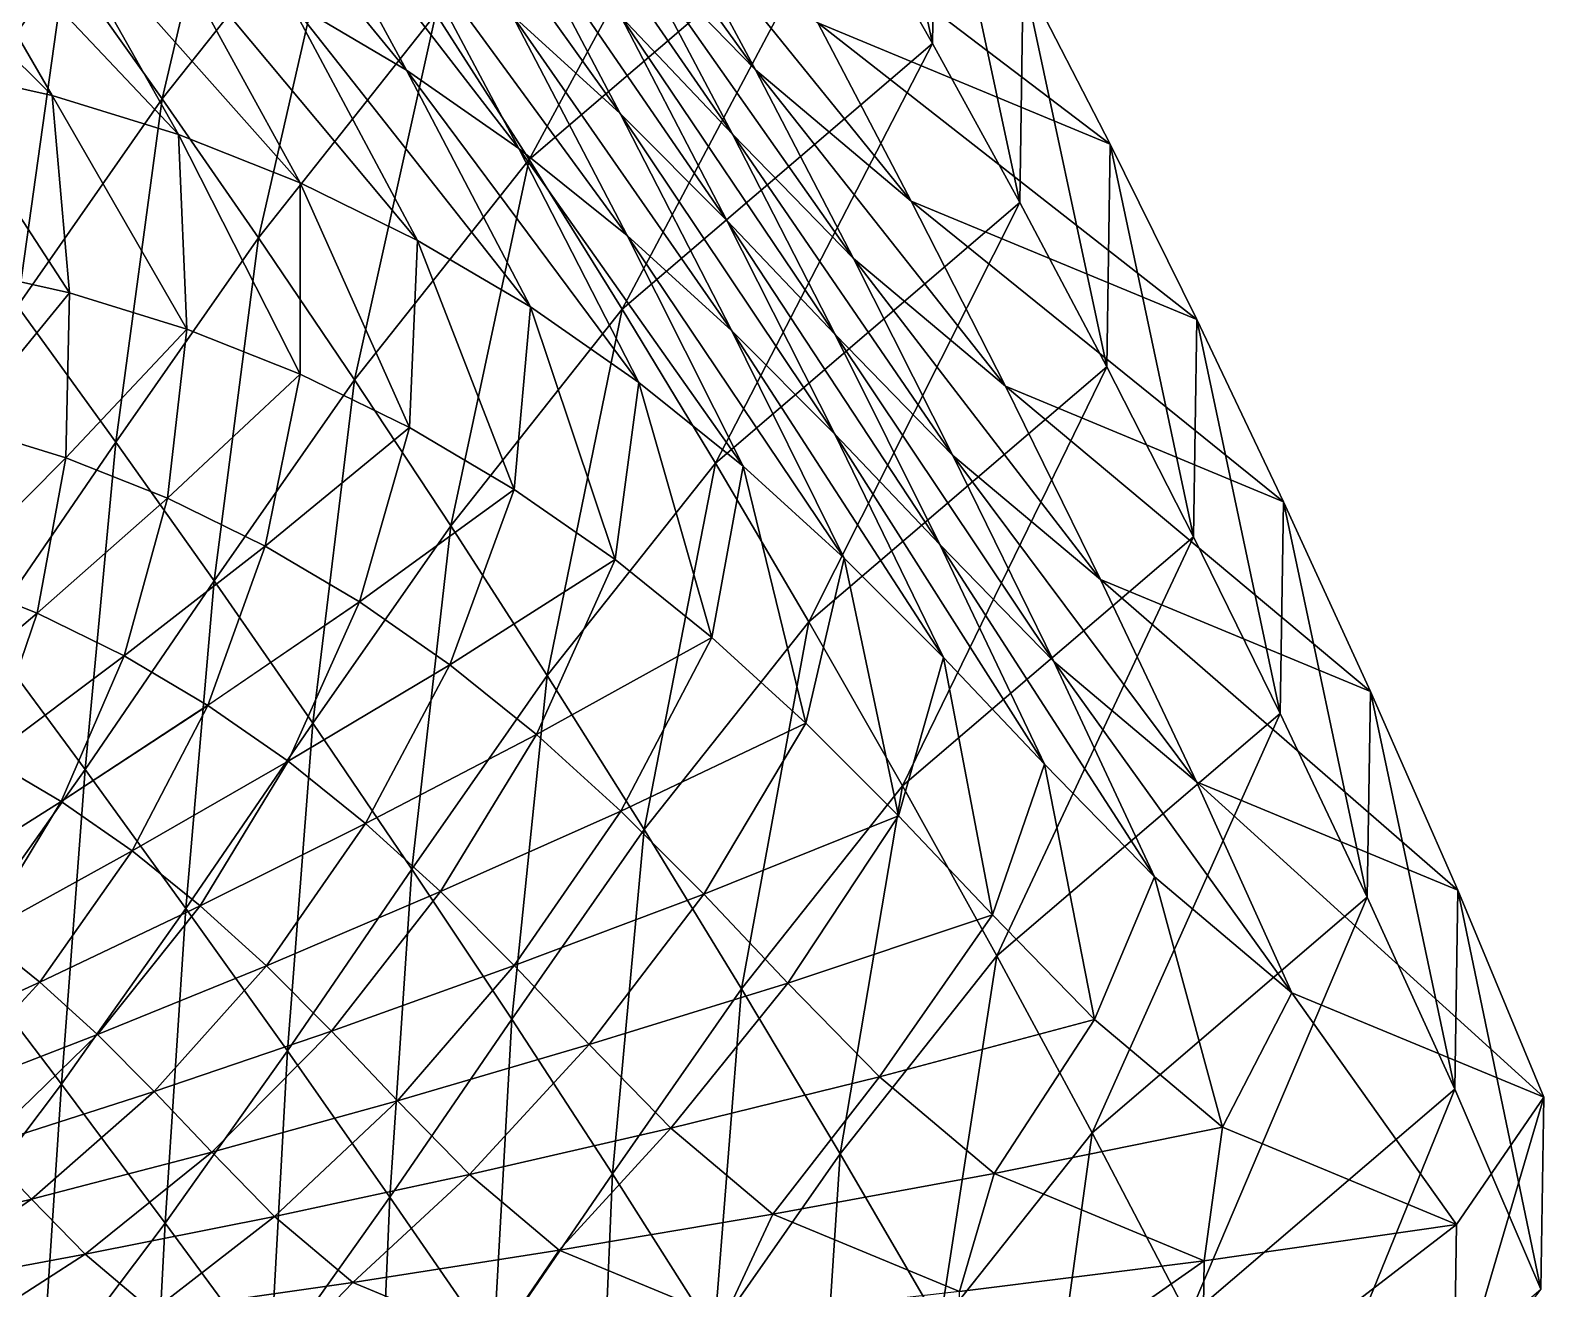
# Model space of a CAD drawing. Extents: x -232 to 179, y -162 to 161.
# Drawn here: x 130.44 to 178.58, y -93.54 to -53.52 of the extents above; entities that cross this region are included whole.
import ezdxf

# ---------------------------------------------------------------- set-up
doc = ezdxf.new("R2010")
doc.units = 0
doc.header["$MEASUREMENT"] = 0

msp = doc.modelspace()

# ---------------------------------------------------------------- linework, layer by layer
for points in [[(159.1427, -53.937454, -614.5658), (156.46738, -41.52748, -618.9548), (156.35413, -49.03077, -623.2384599999999), (156.35423, -49.03067, -623.23834)], [(156.46738, -41.52748, -618.9548), (159.1427, -53.937454, -614.5658), (159.254, -46.564953, -610.3568), (159.2541, -46.564854, -610.3567)], [(134.62961, -55.70343, -640.2609), (137.35944, -44.05578, -647.2308), (131.55789, -51.37771, -648.2558), (131.558, -51.37761, -648.2557)], [(137.35944, -44.05578, -647.2308), (134.62961, -55.70343, -640.2609), (140.35593, -48.47644, -639.2492), (140.35603, -48.47634, -639.2491)], [(146.30641, -57.63033000000001, -622.64954), (153.54582, -44.259895, -631.6608), (143.33672, -52.99759, -631.0624), (143.33682, -52.99749, -631.0622599999999)], [(153.54582, -44.259895, -631.6608), (146.30641, -57.63033000000001, -622.64954), (156.35413, -49.03077, -623.2384599999999), (156.35423, -49.03067, -623.23834)], [(153.5076, -54.77192700000001, -570.4363), (146.35931, -44.85035300000001, -574.9843), (150.41437, -49.00583, -579.63965), (150.41447, -49.00573, -579.6395)], [(146.35931, -44.85035300000001, -574.9843), (153.5076, -54.77192700000001, -570.4363), (149.54755, -50.713814, -565.89), (149.54765, -50.713715, -565.8899)], [(142.40282, -54.786446, -518.2693), (134.66524, -45.33506, -524.4503), (138.51242, -47.60685, -527.8992), (138.51253, -47.60675, -527.89905)], [(134.66524, -45.33506, -524.4503), (142.40282, -54.786446, -518.2693), (138.67902, -52.58751700000001, -514.931), (138.67912, -52.58741800000001, -514.9309)], [(149.2066, -56.16939, -538.7882), (142.18666, -46.35662, -544.5282), (145.73299, -49.583374, -548.3635), (145.7331, -49.583275, -548.3634)], [(142.18666, -46.35662, -544.5282), (149.2066, -56.16939, -538.7882), (145.7624, -53.03554499999999, -535.06335), (145.76251, -53.03544599999999, -535.06323)], [(161.91623, -58.99464399999999, -605.61646), (159.254, -46.564953, -610.3568), (159.1427, -53.937454, -614.5658), (159.1428, -53.937355, -614.5657)], [(159.254, -46.564953, -610.3568), (161.91623, -58.99464399999999, -605.61646), (162.02539, -51.76384, -601.48834), (162.0255, -51.76374000000001, -601.4882)], [(131.13895, -55.59668000000001, -495.96625), (122.329956, -46.84859, -502.54254), (126.6212, -47.810932, -505.47913), (126.6213, -47.810833, -505.47903)], [(122.329956, -46.84859, -502.54254), (131.13895, -55.59668000000001, -495.96625), (127.00338, -54.66925, -493.13623), (127.00348, -54.66915, -493.13614)], [(128.47249, -47.1341, -656.06335), (126.89789, -58.051212, -649.5381), (131.55789, -51.37771, -648.2558), (131.558, -51.37761, -648.2557)], [(152.77231, -56.820812, -556.4586), (145.90384, -46.87182, -561.64435), (149.54755, -50.713814, -565.89), (149.54765, -50.713715, -565.8899)], [(145.90384, -46.87182, -561.64435), (152.77231, -56.820812, -556.4586), (149.22313, -53.078472, -552.3231), (149.22324, -53.078373, -552.323)], [(145.9791, -57.274395, -521.6932400000001), (138.51242, -47.60685, -527.8992), (142.20718, -50.17723, -531.4366), (142.20729, -50.17713, -531.43646)], [(138.51242, -47.60685, -527.8992), (145.9791, -57.274395, -521.6932400000001), (142.40282, -54.786446, -518.2693), (142.40292, -54.78634599999999, -518.26917)], [(135.1497, -56.83152, -498.90515), (126.6212, -47.810932, -505.47913), (130.78294, -49.09227, -508.5286599999999), (130.78305, -49.09217, -508.52856)], [(126.6212, -47.810932, -505.47913), (135.1497, -56.83152, -498.90515), (131.13895, -55.59668000000001, -495.96625), (131.13905, -55.59658, -495.9661599999999)], [(164.78659, -57.141273, -592.3204), (152.52719, -47.821274, -593.9386), (162.02539, -51.76384, -601.48834), (162.0255, -51.76374000000001, -601.4882)], [(152.52719, -47.821274, -593.9386), (164.78659, -57.141273, -592.3204), (155.4898, -53.28232, -584.9308), (155.48991, -53.28222, -584.93066)], [(137.69244, -60.121033, -632.05963), (140.35593, -48.47644, -639.2492), (134.62961, -55.70343, -640.2609), (134.62971, -55.70333, -640.2608)], [(140.35593, -48.47644, -639.2492), (137.69244, -60.121033, -632.05963), (143.33672, -52.99759, -631.0624), (143.33682, -52.99749, -631.0622599999999)], [(139.02551, -58.36818299999999, -501.9441), (130.78294, -49.09227, -508.5286599999999), (134.80467, -50.686775, -511.682), (134.80478, -50.686676, -511.68192)], [(130.78294, -49.09227, -508.5286599999999), (139.02551, -58.36818299999999, -501.9441), (135.1497, -56.83152, -498.90515), (135.14981, -56.83141999999999, -498.9050599999999)], [(149.27014, -62.387123, -613.9871), (156.35413, -49.03077, -623.2384599999999), (146.30641, -57.63033000000001, -622.64954), (146.30652, -57.63023, -622.6494)], [(156.35413, -49.03077, -623.2384599999999), (149.27014, -62.387123, -613.9871), (159.1427, -53.937454, -614.5658), (159.1428, -53.937355, -614.5657)], [(158.46411, -58.94821999999999, -575.6034), (150.41437, -49.00583, -579.63965), (155.4898, -53.28232, -584.9308), (155.48991, -53.28222, -584.93066)], [(150.41437, -49.00583, -579.63965), (158.46411, -58.94821999999999, -575.6034), (153.5076, -54.77192700000001, -570.4363), (153.5077, -54.771828, -570.43616)], [(152.59627, -59.563858, -542.63385), (145.73299, -49.583374, -548.3635), (149.22313, -53.078472, -552.3231), (149.22324, -53.078373, -552.323)], [(145.73299, -49.583374, -548.3635), (152.59627, -59.563858, -542.63385), (149.2066, -56.16939, -538.7882), (149.20671, -56.16929200000001, -538.7881)], [(149.42029, -60.04104599999999, -525.20374), (142.20718, -50.17723, -531.4366), (145.7624, -53.03554499999999, -535.06335), (145.76251, -53.03544599999999, -535.06323)], [(142.20718, -50.17723, -531.4366), (149.42029, -60.04104599999999, -525.20374), (145.9791, -57.274395, -521.6932400000001), (145.9792, -57.274296, -521.6931)], [(142.75931, -60.199966, -505.07526), (134.80467, -50.686775, -511.682), (138.67902, -52.58751700000001, -514.931), (138.67912, -52.58741800000001, -514.9309)], [(134.80467, -50.686775, -511.682), (142.75931, -60.199966, -505.07526), (139.02551, -58.36818299999999, -501.9441), (139.02562, -58.368084, -501.944)], [(156.62965, -60.77366600000001, -560.8869599999999), (149.54755, -50.713814, -565.89), (153.5076, -54.77192700000001, -570.4363), (153.5077, -54.771828, -570.43616)], [(149.54755, -50.713814, -565.89), (156.62965, -60.77366600000001, -560.8869599999999), (152.77231, -56.820812, -556.4586), (152.77242, -56.820713, -556.4585)], [(130.03001, -62.2904, -641.5266), (131.55789, -51.37771, -648.2558), (126.89789, -58.051212, -649.5381), (126.89799, -58.051113, -649.53796)], [(131.55789, -51.37771, -648.2558), (130.03001, -62.2904, -641.5266), (134.62961, -55.70343, -640.2609), (134.62971, -55.70333, -640.2608)], [(164.67975, -64.21874, -596.36096), (162.02539, -51.76384, -601.48834), (161.91623, -58.99464399999999, -605.61646), (161.91634, -58.994545, -605.61633)], [(162.02539, -51.76384, -601.48834), (164.67975, -64.21874, -596.36096), (164.78659, -57.141273, -592.3204), (164.7867, -57.141174, -592.32025)], [(146.348, -62.319122, -508.29242), (138.67902, -52.58751700000001, -514.931), (142.40282, -54.786446, -518.2693), (142.40292, -54.78634599999999, -518.26917)], [(138.67902, -52.58751700000001, -514.931), (146.348, -62.319122, -508.29242), (142.75931, -60.199966, -505.07526), (142.75941, -60.199867, -505.07516)], [(140.75136, -64.64116999999999, -623.631), (143.33672, -52.99759, -631.0624), (137.69244, -60.121033, -632.05963), (137.69255, -60.120934, -632.0595)], [(143.33672, -52.99759, -631.0624), (140.75136, -64.64116999999999, -623.631), (146.30641, -57.63033000000001, -622.64954), (146.30652, -57.63023, -622.6494)], [(152.75404, -63.074387, -528.8091400000001), (145.7624, -53.03554499999999, -535.06335), (149.2066, -56.16939, -538.7882), (149.20671, -56.16929200000001, -538.7881)], [(145.7624, -53.03554499999999, -535.06335), (152.75404, -63.074387, -528.8091400000001), (149.42029, -60.04104599999999, -525.20374), (149.4204, -60.040947, -525.2036)], [(156.04327, -63.198452, -546.6503), (149.22313, -53.078472, -552.3231), (152.77231, -56.820812, -556.4586), (152.77242, -56.820713, -556.4585)], [(149.22313, -53.078472, -552.3231), (156.04327, -63.198452, -546.6503), (152.59627, -59.563858, -542.63385), (152.59637, -59.56375999999999, -542.6337)], [(167.54306, -62.71676, -582.8199), (155.4898, -53.28232, -584.9308), (164.78659, -57.141273, -592.3204), (164.7867, -57.141174, -592.32025)], [(155.4898, -53.28232, -584.9308), (167.54306, -62.71676, -582.8199), (158.46411, -58.94821999999999, -575.6034), (158.46422, -58.94812, -575.6033)], [(152.2334, -67.281906, -605.0489), (159.1427, -53.937454, -614.5658), (149.27014, -62.387123, -613.9871), (149.27025, -62.387024, -613.987)], [(159.1427, -53.937454, -614.5658), (152.2334, -67.281906, -605.0489), (161.91623, -58.99464399999999, -605.61646), (161.91634, -58.994545, -605.61633)], [(131.68996, -61.873955, -492.43518), (127.00338, -54.66925, -493.13623), (131.13895, -55.59668000000001, -495.96625), (131.13905, -55.59658, -495.9661599999999)], [(127.00338, -54.66925, -493.13623), (131.68996, -61.873955, -492.43518), (127.84396, -61.011475, -489.80334), (127.84406, -61.011375, -489.80325)], [(149.79454, -64.71680500000001, -511.59213), (142.40282, -54.786446, -518.2693), (145.9791, -57.274395, -521.6932400000001), (145.9792, -57.274296, -521.6931)], [(142.40282, -54.786446, -518.2693), (149.79454, -64.71680500000001, -511.59213), (146.348, -62.319122, -508.29242), (146.34811, -62.319023, -508.29233)], [(161.45761, -64.84163000000001, -565.9201), (153.5076, -54.77192700000001, -570.4363), (158.46411, -58.94821999999999, -575.6034), (158.46422, -58.94812, -575.6033)], [(153.5076, -54.77192700000001, -570.4363), (161.45761, -64.84163000000001, -565.9201), (156.62965, -60.77366600000001, -560.8869599999999), (156.62976, -60.77356700000001, -560.88684)], [(133.15875, -66.61363, -633.3072), (134.62961, -55.70343, -640.2609), (130.03001, -62.2904, -641.5266), (130.03012, -62.290302, -641.5265)], [(135.41988, -63.02234300000001, -495.16833), (131.13895, -55.59668000000001, -495.96625), (135.1497, -56.83152, -498.90515), (135.14981, -56.83141999999999, -498.9050599999999)], [(131.13895, -55.59668000000001, -495.96625), (135.41988, -63.02234300000001, -495.16833), (131.68996, -61.873955, -492.43518), (131.69006, -61.873856, -492.4351)], [(134.62961, -55.70343, -640.2609), (133.15875, -66.61363, -633.3072), (137.69244, -60.121033, -632.05963), (137.69255, -60.120934, -632.0595)], [(156.03499, -66.36, -532.5314), (149.2066, -56.16939, -538.7882), (152.59627, -59.563858, -542.63385), (152.59637, -59.56375999999999, -542.6337)], [(149.2066, -56.16939, -538.7882), (156.03499, -66.36, -532.5314), (152.75404, -63.074387, -528.8091400000001), (152.75415, -63.074287, -528.809)], [(139.02429, -64.4514, -497.99445), (135.1497, -56.83152, -498.90515), (139.02551, -58.36818299999999, -501.9441), (139.02562, -58.368084, -501.944)], [(135.1497, -56.83152, -498.90515), (139.02429, -64.4514, -497.99445), (135.41988, -63.02234300000001, -495.16833), (135.41998, -63.022243, -495.16824)], [(153.11089, -67.38308, -514.9753), (145.9791, -57.274395, -521.6932400000001), (149.42029, -60.04104599999999, -525.20374), (149.4204, -60.040947, -525.2036)], [(145.9791, -57.274395, -521.6932400000001), (153.11089, -67.38308, -514.9753), (149.79454, -64.71680500000001, -511.59213), (149.79465, -64.716705, -511.5920400000001)], [(159.78955, -67.0375, -550.9512), (152.77231, -56.820812, -556.4586), (156.62965, -60.77366600000001, -560.8869599999999), (156.62976, -60.77356700000001, -560.88684)], [(152.77231, -56.820812, -556.4586), (159.78955, -67.0375, -550.9512), (156.04327, -63.198452, -546.6503), (156.04338, -63.198353, -546.6502)], [(167.43872, -69.6284, -586.7658), (164.78659, -57.141273, -592.3204), (164.67975, -64.21874, -596.36096), (164.67986, -64.21864000000001, -596.36084)], [(164.78659, -57.141273, -592.3204), (167.43872, -69.6284, -586.7658), (167.54306, -62.71676, -582.8199), (167.54317, -62.71666, -582.81976)], [(143.81192, -69.27575, -614.9515), (146.30641, -57.63033000000001, -622.64954), (140.75136, -64.64116999999999, -623.631), (140.75146, -64.64107, -623.63086)], [(146.30641, -57.63033000000001, -622.64954), (143.81192, -69.27575, -614.9515), (149.27014, -62.387123, -613.9871), (149.27025, -62.387024, -613.987)], [(139.02551, -58.36818299999999, -501.9441), (142.49664, -66.15491999999999, -500.90637), (139.02429, -64.4514, -497.99445), (139.0244, -64.4513, -497.99435)], [(142.49664, -66.15491999999999, -500.90637), (139.02551, -58.36818299999999, -501.9441), (142.75931, -60.199966, -505.07526), (142.75941, -60.199867, -505.07516)], [(155.20224, -72.33027, -595.8054), (161.91623, -58.99464399999999, -605.61646), (152.2334, -67.281906, -605.0489), (152.2335, -67.28181, -605.04877)], [(161.91623, -58.99464399999999, -605.61646), (155.20224, -72.33027, -595.8054), (164.67975, -64.21874, -596.36096), (164.67986, -64.21864000000001, -596.36084)], [(170.30106, -68.51243000000001, -572.9494), (158.46411, -58.94821999999999, -575.6034), (167.54306, -62.71676, -582.8199), (167.54317, -62.71666, -582.81976)], [(158.46411, -58.94821999999999, -575.6034), (170.30106, -68.51243000000001, -572.9494), (161.45761, -64.84163000000001, -565.9201), (161.45772, -64.84153, -565.92)], [(159.37144, -69.87801999999999, -536.41907), (152.59627, -59.563858, -542.63385), (156.04327, -63.198452, -546.6503), (156.04338, -63.198353, -546.6502)], [(152.59627, -59.563858, -542.63385), (159.37144, -69.87801999999999, -536.41907), (156.03499, -66.36, -532.5314), (156.0351, -66.3599, -532.53125)], [(136.28934, -71.03112, -624.85876), (137.69244, -60.121033, -632.05963), (133.15875, -66.61363, -633.3072), (133.15886, -66.61353000000001, -633.3070700000001)], [(137.69244, -60.121033, -632.05963), (136.28934, -71.03112, -624.85876), (140.75136, -64.64116999999999, -623.631), (140.75146, -64.64107, -623.63086)], [(156.3237, -70.30637, -518.4498), (149.42029, -60.04104599999999, -525.20374), (152.75404, -63.074387, -528.8091400000001), (152.75415, -63.074287, -528.809)], [(149.42029, -60.04104599999999, -525.20374), (156.3237, -70.30637, -518.4498), (153.11089, -67.38308, -514.9753), (153.111, -67.38298, -514.97516)], [(142.75931, -60.199966, -505.07526), (145.83405, -68.12569, -503.89825), (142.49664, -66.15491999999999, -500.90637), (142.49675, -66.15482, -500.90628)], [(145.83405, -68.12569, -503.89825), (142.75931, -60.199966, -505.07526), (146.348, -62.319122, -508.29242), (146.34811, -62.319023, -508.29233)], [(128.22577, -66.09227, -495.19577), (127.84396, -61.011475, -489.80334), (131.68996, -61.873955, -492.43518), (131.69006, -61.873856, -492.4351)], [(164.4785, -70.98834000000001, -555.8393599999999), (156.62965, -60.77366600000001, -560.8869599999999), (161.45761, -64.84163000000001, -565.9201), (161.45772, -64.84153, -565.92)], [(156.62965, -60.77366600000001, -560.8869599999999), (164.4785, -70.98834000000001, -555.8393599999999), (159.78955, -67.0375, -550.9512), (159.78966, -67.0374, -550.95105)], [(131.68996, -61.873955, -492.43518), (131.56963, -67.12178, -497.646), (128.22577, -66.09227, -495.19577), (128.22588, -66.09217, -495.19568)], [(131.56963, -67.12178, -497.646), (131.68996, -61.873955, -492.43518), (135.41988, -63.02234300000001, -495.16833), (135.41998, -63.022243, -495.16824)], [(130.03001, -62.2904, -641.5266), (128.98364, -72.707596, -634.5226), (133.15875, -66.61363, -633.3072), (133.15886, -66.61353000000001, -633.3070700000001)], [(146.88007, -74.03815, -605.9947), (149.27014, -62.387123, -613.9871), (143.81192, -69.27575, -614.9515), (143.81203, -69.27565, -614.95135)], [(146.348, -62.319122, -508.29242), (149.03926, -70.35548399999999, -506.96692), (145.83405, -68.12569, -503.89825), (145.83415, -68.12559, -503.89816)], [(149.03926, -70.35548399999999, -506.96692), (146.348, -62.319122, -508.29242), (149.79454, -64.71680500000001, -511.59213), (149.79465, -64.716705, -511.5920400000001)], [(149.27014, -62.387123, -613.9871), (146.88007, -74.03815, -605.9947), (152.2334, -67.281906, -605.0489), (152.2335, -67.28181, -605.04877)], [(135.41988, -63.02234300000001, -495.16833), (134.80096, -68.40292, -500.17963), (131.56963, -67.12178, -497.646), (131.56973, -67.12168, -497.6459)], [(134.80096, -68.40292, -500.17963), (135.41988, -63.02234300000001, -495.16833), (139.02429, -64.4514, -497.99445), (139.0244, -64.4513, -497.99435)], [(170.19943, -75.2448, -576.79297), (167.54306, -62.71676, -582.8199), (167.43872, -69.6284, -586.7658), (167.43883, -69.6283, -586.7657)], [(167.54306, -62.71676, -582.8199), (170.19943, -75.2448, -576.79297), (170.30106, -68.51243000000001, -572.9494), (170.30116, -68.51233, -572.9493)], [(159.48561, -73.47278, -522.0371), (152.75404, -63.074387, -528.8091400000001), (156.03499, -66.36, -532.5314), (156.0351, -66.3599, -532.53125)], [(152.75404, -63.074387, -528.8091400000001), (159.48561, -73.47278, -522.0371), (156.3237, -70.30637, -518.4498), (156.3238, -70.306274, -518.4497)], [(162.99759, -73.59395, -540.582), (156.04327, -63.198452, -546.6503), (159.78955, -67.0375, -550.9512), (159.78966, -67.0374, -550.95105)], [(156.04327, -63.198452, -546.6503), (162.99759, -73.59395, -540.582), (159.37144, -69.87801999999999, -536.41907), (159.37155, -69.87791999999999, -536.41895)], [(139.02429, -64.4514, -497.99445), (137.91391, -69.93012, -502.79013), (134.80096, -68.40292, -500.17963), (134.80107, -68.402824, -500.17953)], [(137.91391, -69.93012, -502.79013), (139.02429, -64.4514, -497.99445), (142.49664, -66.15491999999999, -500.90637), (142.49675, -66.15482, -500.90628)], [(158.18329, -77.54988, -586.2232700000001), (164.67975, -64.21874, -596.36096), (155.20224, -72.33027, -595.8054), (155.20235, -72.33017, -595.8053)], [(164.67975, -64.21874, -596.36096), (158.18329, -77.54988, -586.2232700000001), (167.43872, -69.6284, -586.7658), (167.43883, -69.6283, -586.7657)], [(139.42769, -75.55431999999999, -616.1579), (140.75136, -64.64116999999999, -623.631), (136.28934, -71.03112, -624.85876), (136.28944, -71.03102, -624.85864)], [(140.75136, -64.64116999999999, -623.631), (139.42769, -75.55431999999999, -616.1579), (143.81192, -69.27575, -614.9515), (143.81203, -69.27565, -614.95135)], [(149.79454, -64.71680500000001, -511.59213), (152.12338, -72.83506, -510.1131599999999), (149.03926, -70.35548399999999, -506.96692), (149.03937, -70.355385, -506.96683)], [(152.12338, -72.83506, -510.1131599999999), (149.79454, -64.71680500000001, -511.59213), (153.11089, -67.38308, -514.9753), (153.111, -67.38298, -514.97516)], [(173.06735, -74.55345, -562.66626), (161.45761, -64.84163000000001, -565.9201), (170.30106, -68.51243000000001, -572.9494), (170.30116, -68.51233, -572.9493)], [(161.45761, -64.84163000000001, -565.9201), (173.06735, -74.55345, -562.66626), (164.4785, -70.98834000000001, -555.8393599999999), (164.4786, -70.98824, -555.8392299999999)], [(127.78141, -70.91809, -500.21417), (128.22577, -66.09227, -495.19577), (131.56963, -67.12178, -497.646), (131.56973, -67.12168, -497.6459)], [(142.49664, -66.15491999999999, -500.90637), (140.90587, -71.6969, -505.47235), (137.91391, -69.93012, -502.79013), (137.91402, -69.93002, -502.79004)], [(140.90587, -71.6969, -505.47235), (142.49664, -66.15491999999999, -500.90637), (145.83405, -68.12569, -503.89825), (145.83415, -68.12559, -503.89816)], [(162.70102, -76.863174, -525.7837), (156.03499, -66.36, -532.5314), (159.37144, -69.87801999999999, -536.41907), (159.37155, -69.87791999999999, -536.41895)], [(156.03499, -66.36, -532.5314), (162.70102, -76.863174, -525.7837), (159.48561, -73.47278, -522.0371), (159.48572, -73.47268000000001, -522.0369999999999)], [(132.18024, -77.02874, -626.055), (133.15875, -66.61363, -633.3072), (128.98364, -72.707596, -634.5226), (128.98375, -72.7075, -634.5224599999999)], [(133.15875, -66.61363, -633.3072), (132.18024, -77.02874, -626.055), (136.28934, -71.03112, -624.85876), (136.28944, -71.03102, -624.85864)], [(131.56963, -67.12178, -497.646), (130.65657, -72.058014, -502.4685), (127.78141, -70.91809, -500.21417), (127.78151, -70.91799, -500.21408)], [(130.65657, -72.058014, -502.4685), (131.56963, -67.12178, -497.646), (134.80096, -68.40292, -500.17963), (134.80107, -68.402824, -500.17953)], [(149.96245, -78.94322, -596.7312), (152.2334, -67.281906, -605.0489), (146.88007, -74.03815, -605.9947), (146.88017, -74.03805, -605.9945700000001)], [(152.2334, -67.281906, -605.0489), (149.96245, -78.94322, -596.7312), (155.20224, -72.33027, -595.8054), (155.20235, -72.33017, -595.8053)], [(153.11089, -67.38308, -514.9753), (155.11124, -75.55366500000001, -513.3445), (152.12338, -72.83506, -510.1131599999999), (152.12349, -72.83496, -510.11307)], [(155.11124, -75.55366500000001, -513.3445), (153.11089, -67.38308, -514.9753), (156.3237, -70.30637, -518.4498), (156.3238, -70.306274, -518.4497)], [(167.53615, -77.41809, -545.3134), (159.78955, -67.0375, -550.9512), (164.4785, -70.98834000000001, -555.8393599999999), (164.4786, -70.98824, -555.8392299999999)], [(159.78955, -67.0375, -550.9512), (167.53615, -77.41809, -545.3134), (162.99759, -73.59395, -540.582), (162.9977, -73.59385, -540.58185)], [(145.83405, -68.12569, -503.89825), (143.77933, -73.6959, -508.2234), (140.90587, -71.6969, -505.47235), (140.90598, -71.6968, -505.4722599999999)], [(143.77933, -73.6959, -508.2234), (145.83405, -68.12569, -503.89825), (149.03926, -70.35548399999999, -506.96692), (149.03937, -70.355385, -506.96683)], [(134.80096, -68.40292, -500.17963), (133.42638, -73.41688, -504.79126), (130.65657, -72.058014, -502.4685), (130.65668, -72.05791500000001, -502.4684)], [(133.42638, -73.41688, -504.79126), (134.80096, -68.40292, -500.17963), (137.91391, -69.93012, -502.79013), (137.91402, -69.93002, -502.79004)], [(172.96863, -81.09198, -566.3992), (170.30106, -68.51243000000001, -572.9494), (170.19943, -75.2448, -576.79297), (170.19954, -75.2447, -576.79285)], [(170.30106, -68.51243000000001, -572.9494), (172.96863, -81.09198, -566.3992), (173.06735, -74.55345, -562.66626), (173.06746, -74.55335, -562.66614)], [(142.58011, -80.196045, -607.1779), (143.81192, -69.27575, -614.9515), (139.42769, -75.55431999999999, -616.1579), (139.4278, -75.55422, -616.1578)], [(143.81192, -69.27575, -614.9515), (142.58011, -80.196045, -607.1779), (146.88007, -74.03815, -605.9947), (146.88017, -74.03805, -605.9945700000001)], [(161.18405, -82.9608, -576.2645), (167.43872, -69.6284, -586.7658), (158.18329, -77.54988, -586.2232700000001), (158.1834, -77.54978, -586.2231400000001)], [(167.43872, -69.6284, -586.7658), (161.18405, -82.9608, -576.2645), (170.19943, -75.2448, -576.79297), (170.19954, -75.2447, -576.79285)], [(137.91391, -69.93012, -502.79013), (136.08856, -74.98891, -507.17786), (133.42638, -73.41688, -504.79126), (133.42648, -73.41678, -504.79117)], [(136.08856, -74.98891, -507.17786), (137.91391, -69.93012, -502.79013), (140.90587, -71.6969, -505.47235), (140.90598, -71.6968, -505.4722599999999)], [(166.19559, -80.44429000000001, -529.7956), (159.37144, -69.87801999999999, -536.41907), (162.99759, -73.59395, -540.582), (162.9977, -73.59385, -540.58185)], [(159.37144, -69.87801999999999, -536.41907), (166.19559, -80.44429000000001, -529.7956), (162.70102, -76.863174, -525.7837), (162.70113, -76.863075, -525.78357)], [(149.03926, -70.35548399999999, -506.96692), (146.54422, -75.91882, -511.04395), (143.77933, -73.6959, -508.2234), (143.77943, -73.6958, -508.2233)], [(146.54422, -75.91882, -511.04395), (149.03926, -70.35548399999999, -506.96692), (152.12338, -72.83506, -510.1131599999999), (152.12349, -72.83496, -510.11307)], [(156.3237, -70.30637, -518.4498), (158.05174, -78.49835, -516.6805), (155.11124, -75.55366500000001, -513.3445), (155.11134, -75.553566, -513.3443599999999)], [(158.05174, -78.49835, -516.6805), (156.3237, -70.30637, -518.4498), (159.48561, -73.47278, -522.0371), (159.48572, -73.47268000000001, -522.0369999999999)], [(126.63101, -75.4681, -504.78284), (127.78141, -70.91809, -500.21417), (130.65657, -72.058014, -502.4685), (130.65668, -72.05791500000001, -502.4684)], [(135.3902, -81.4474, -617.3332), (136.28934, -71.03112, -624.85876), (132.18024, -77.02874, -626.055), (132.18034, -77.02864, -626.0549)], [(136.28934, -71.03112, -624.85876), (135.3902, -81.4474, -617.3332), (139.42769, -75.55431999999999, -616.1579), (139.4278, -75.55422, -616.1578)], [(175.84955, -80.868866, -551.9214), (164.4785, -70.98834000000001, -555.8393599999999), (173.06735, -74.55345, -562.66626), (173.06746, -74.55335, -562.66614)], [(164.4785, -70.98834000000001, -555.8393599999999), (175.84955, -80.868866, -551.9214), (167.53615, -77.41809, -545.3134), (167.53625, -77.41799, -545.3133)], [(140.90587, -71.6969, -505.47235), (138.64526, -76.76756999999999, -509.62567), (136.08856, -74.98891, -507.17786), (136.08867, -74.98881, -507.17776)], [(138.64526, -76.76756999999999, -509.62567), (140.90587, -71.6969, -505.47235), (143.77933, -73.6959, -508.2234), (143.77943, -73.6958, -508.2233)], [(130.65657, -72.058014, -502.4685), (129.07355, -76.66640500000001, -506.83118), (126.63101, -75.4681, -504.78284), (126.63111, -75.468, -504.78275)], [(129.07355, -76.66640500000001, -506.83118), (130.65657, -72.058014, -502.4685), (133.42638, -73.41688, -504.79126), (133.42648, -73.41678, -504.79117)], [(153.06625, -84.0079, -587.1274), (155.20224, -72.33027, -595.8054), (149.96245, -78.94322, -596.7312), (149.96255, -78.94312, -596.7311)], [(155.20224, -72.33027, -595.8054), (153.06625, -84.0079, -587.1274), (158.18329, -77.54988, -586.2232700000001), (158.1834, -77.54978, -586.2231400000001)], [(128.98364, -72.707596, -634.5226), (128.14575, -82.718994, -627.1144400000001), (132.18024, -77.02874, -626.055), (132.18034, -77.02864, -626.0549)], [(152.12338, -72.83506, -510.1131599999999), (149.22281, -78.35603, -513.9408), (146.54422, -75.91882, -511.04395), (146.54433, -75.918724, -511.04385)], [(149.22281, -78.35603, -513.9408), (152.12338, -72.83506, -510.1131599999999), (155.11124, -75.55366500000001, -513.3445), (155.11134, -75.553566, -513.3443599999999)], [(133.42638, -73.41688, -504.79126), (131.42117, -78.0527, -508.93576), (129.07355, -76.66640500000001, -506.83118), (129.07365, -76.666306, -506.8311)], [(131.42117, -78.0527, -508.93576), (133.42638, -73.41688, -504.79126), (136.08856, -74.98891, -507.17786), (136.08867, -74.98881, -507.17776)], [(159.48561, -73.47278, -522.0371), (161.04199, -81.65135, -520.1648), (158.05174, -78.49835, -516.6805), (158.05185, -78.49825, -516.68036)], [(161.04199, -81.65135, -520.1648), (159.48561, -73.47278, -522.0371), (162.70102, -76.863174, -525.7837), (162.70113, -76.863075, -525.78357)], [(170.56952, -84.12969, -534.3554), (162.99759, -73.59395, -540.582), (167.53615, -77.41809, -545.3134), (167.53625, -77.41799, -545.3133)], [(162.99759, -73.59395, -540.582), (170.56952, -84.12969, -534.3554), (166.19559, -80.44429000000001, -529.7956), (166.1957, -80.44419, -529.7955)], [(143.77933, -73.6959, -508.2234), (141.10541, -78.74547, -512.1353), (138.64526, -76.76756999999999, -509.62567), (138.64537, -76.76746999999999, -509.62558)], [(141.10541, -78.74547, -512.1353), (143.77933, -73.6959, -508.2234), (146.54422, -75.91882, -511.04395), (146.54433, -75.918724, -511.04385)], [(145.75366, -84.970535, -597.8893), (146.88007, -74.03815, -605.9947), (142.58011, -80.196045, -607.1779), (142.58022, -80.19594599999999, -607.1778)], [(146.88007, -74.03815, -605.9947), (145.75366, -84.970535, -597.8893), (149.96245, -78.94322, -596.7312), (149.96255, -78.94312, -596.7311)], [(175.754, -87.19771, -555.53455), (173.06735, -74.55345, -562.66626), (172.96863, -81.09198, -566.3992), (172.96873, -81.09188, -566.39905)], [(173.06735, -74.55345, -562.66626), (175.754, -87.19771, -555.53455), (175.84955, -80.868866, -551.9214), (175.84966, -80.86877, -551.92126)], [(136.08856, -74.98891, -507.17786), (133.67581, -79.6212, -511.09433), (131.42117, -78.0527, -508.93576), (131.42128, -78.0526, -508.93567)], [(133.67581, -79.6212, -511.09433), (136.08856, -74.98891, -507.17786), (138.64526, -76.76756999999999, -509.62567), (138.64537, -76.76746999999999, -509.62558)], [(138.62021, -85.97586, -608.3307), (139.42769, -75.55431999999999, -616.1579), (135.3902, -81.4474, -617.3332), (135.3903, -81.4473, -617.33307)], [(139.42769, -75.55431999999999, -616.1579), (138.62021, -85.97586, -608.3307), (142.58011, -80.196045, -607.1779), (142.58022, -80.19594599999999, -607.1778)], [(155.11124, -75.55366500000001, -513.3445), (151.85896, -80.99593, -516.9315), (149.22281, -78.35603, -513.9408), (149.22292, -78.35593399999999, -513.9407)], [(151.85896, -80.99593, -516.9315), (155.11124, -75.55366500000001, -513.3445), (158.05174, -78.49835, -516.6805), (158.05185, -78.49825, -516.68036)], [(164.21283, -88.58584, -565.886), (170.19943, -75.2448, -576.79297), (161.18405, -82.9608, -576.2645), (161.18416, -82.9607, -576.2644)], [(170.19943, -75.2448, -576.79297), (164.21283, -88.58584, -565.886), (172.96863, -81.09198, -566.3992), (172.96873, -81.09188, -566.39905)], [(146.54422, -75.91882, -511.04395), (143.48874, -80.91403000000001, -514.7129), (141.10541, -78.74547, -512.1353), (141.10551, -78.74537, -512.1352)], [(143.48874, -80.91403000000001, -514.7129), (146.54422, -75.91882, -511.04395), (149.22281, -78.35603, -513.9408), (149.22292, -78.35593399999999, -513.9407)], [(126.88466, -80.90753000000001, -510.74762), (129.07355, -76.66640500000001, -506.83118), (131.42117, -78.0527, -508.93576), (131.42128, -78.0526, -508.93567)], [(131.42601, -87.03846999999999, -618.37427), (132.18024, -77.02874, -626.055), (128.14575, -82.718994, -627.1144400000001), (128.14586, -82.71889499999999, -627.1143)], [(132.18024, -77.02874, -626.055), (131.42601, -87.03846999999999, -618.37427), (135.3902, -81.4474, -617.3332), (135.3903, -81.4473, -617.33307)], [(138.64526, -76.76756999999999, -509.62567), (135.84528, -81.3654, -513.3075), (133.67581, -79.6212, -511.09433), (133.67592, -79.6211, -511.09424)], [(135.84528, -81.3654, -513.3075), (138.64526, -76.76756999999999, -509.62567), (141.10541, -78.74547, -512.1353), (141.10551, -78.74537, -512.1352)], [(162.70102, -76.863174, -525.7837), (164.29187, -84.981705, -523.89575), (161.04199, -81.65135, -520.1648), (161.0421, -81.65125, -520.1647)], [(164.29187, -84.981705, -523.89575), (162.70102, -76.863174, -525.7837), (166.19559, -80.44429000000001, -529.7956), (166.1957, -80.44419, -529.7955)], [(178.5813, -87.45527, -540.72363), (167.53615, -77.41809, -545.3134), (175.84955, -80.868866, -551.9214), (175.84966, -80.86877, -551.92126)], [(167.53615, -77.41809, -545.3134), (178.5813, -87.45527, -540.72363), (170.56952, -84.12969, -534.3554), (170.56963, -84.12959000000001, -534.3553)], [(156.19977, -89.25131, -577.1451400000001), (158.18329, -77.54988, -586.2232700000001), (153.06625, -84.0079, -587.1274), (153.06636, -84.0078, -587.12726)], [(158.18329, -77.54988, -586.2232700000001), (156.19977, -89.25131, -577.1451400000001), (161.18405, -82.9608, -576.2645), (161.18416, -82.9607, -576.2644)], [(131.42117, -78.0527, -508.93576), (128.85036, -82.275024, -512.6295), (126.88466, -80.90753000000001, -510.74762), (126.88476, -80.90743, -510.74753)], [(128.85036, -82.275024, -512.6295), (131.42117, -78.0527, -508.93576), (133.67581, -79.6212, -511.09433), (133.67592, -79.6211, -511.09424)], [(149.22281, -78.35603, -513.9408), (145.83432, -83.26295, -517.37396), (143.48874, -80.91403000000001, -514.7129), (143.48885, -80.91393000000001, -514.71277)], [(145.83432, -83.26295, -517.37396), (149.22281, -78.35603, -513.9408), (151.85896, -80.99593, -516.9315), (151.85907, -80.995834, -516.9314)], [(141.10541, -78.74547, -512.1353), (137.947, -83.27774000000001, -515.5804400000001), (135.84528, -81.3654, -513.3075), (135.84538, -81.3653, -513.3074)], [(137.947, -83.27774000000001, -515.5804400000001), (141.10541, -78.74547, -512.1353), (143.48874, -80.91403000000001, -514.7129), (143.48885, -80.91393000000001, -514.71277)], [(148.95609, -89.89399, -588.2583599999999), (149.96245, -78.94322, -596.7312), (145.75366, -84.970535, -597.8893), (145.75377, -84.97043599999999, -597.88916)], [(149.96245, -78.94322, -596.7312), (148.95609, -89.89399, -588.2583599999999), (153.06625, -84.0079, -587.1274), (153.06636, -84.0078, -587.12726)], [(158.05174, -78.49835, -516.6805), (154.5397, -83.82257, -520.0552), (151.85896, -80.99593, -516.9315), (151.85907, -80.995834, -516.9314)], [(154.5397, -83.82257, -520.0552), (158.05174, -78.49835, -516.6805), (161.04199, -81.65135, -520.1648), (161.0421, -81.65125, -520.1647)], [(133.67581, -79.6212, -511.09433), (130.74179, -83.79571, -514.5591), (128.85036, -82.275024, -512.6295), (128.85046, -82.274925, -512.6294)], [(130.74179, -83.79571, -514.5591), (133.67581, -79.6212, -511.09433), (135.84528, -81.3654, -513.3075), (135.84538, -81.3653, -513.3074)], [(141.87775, -90.62779, -599.0176), (142.58011, -80.196045, -607.1779), (138.62021, -85.97586, -608.3307), (138.62032, -85.97576, -608.33057)], [(142.58011, -80.196045, -607.1779), (141.87775, -90.62779, -599.0176), (145.75366, -84.970535, -597.8893), (145.75377, -84.97043599999999, -597.88916)], [(166.19559, -80.44429000000001, -529.7956), (168.35953, -88.40905, -528.1362), (164.29187, -84.981705, -523.89575), (164.29198, -84.981606, -523.8956)], [(168.35953, -88.40905, -528.1362), (166.19559, -80.44429000000001, -529.7956), (170.56952, -84.12969, -534.3554), (170.56963, -84.12959000000001, -534.3553)], [(178.48923, -93.55450400000001, -544.20575), (175.84955, -80.868866, -551.9214), (175.754, -87.19771, -555.53455), (175.7541, -87.19761, -555.5344)], [(175.84955, -80.868866, -551.9214), (178.48923, -93.55450400000001, -544.20575), (178.5813, -87.45527, -540.72363), (178.5814, -87.45517, -540.7235)], [(143.48874, -80.91403000000001, -514.7129), (140.01544, -85.34912, -517.9271), (137.947, -83.27774000000001, -515.5804400000001), (137.94711, -83.27764, -515.5803)], [(140.01544, -85.34912, -517.9271), (143.48874, -80.91403000000001, -514.7129), (145.83432, -83.26295, -517.37396), (145.83443, -83.26285, -517.3738400000001)], [(151.85896, -80.99593, -516.9315), (148.21959, -85.778015, -520.1532599999999), (145.83432, -83.26295, -517.37396), (145.83443, -83.26285, -517.3738400000001)], [(148.21959, -85.778015, -520.1532599999999), (151.85896, -80.99593, -516.9315), (154.5397, -83.82257, -520.0552), (154.53981, -83.82247, -520.05505)], [(167.279, -94.451225, -555.0378), (172.96863, -81.09198, -566.3992), (164.21283, -88.58584, -565.886), (164.21294, -88.58574, -565.88586)], [(172.96863, -81.09198, -566.3992), (167.279, -94.451225, -555.0378), (175.754, -87.19771, -555.53455), (175.7541, -87.19761, -555.5344)], [(135.84528, -81.3654, -513.3075), (132.57419, -85.46298, -516.5408), (130.74179, -83.79571, -514.5591), (130.7419, -83.79561, -514.55896)], [(134.73224, -91.45947, -609.3517), (135.3902, -81.4474, -617.3332), (131.42601, -87.03846999999999, -618.37427), (131.42612, -87.03837, -618.37415)], [(132.57419, -85.46298, -516.5408), (135.84528, -81.3654, -513.3075), (137.947, -83.27774000000001, -515.5804400000001), (137.94711, -83.27764, -515.5803)], [(135.3902, -81.4474, -617.3332), (134.73224, -91.45947, -609.3517), (138.62021, -85.97586, -608.3307), (138.62032, -85.97576, -608.33057)], [(161.04199, -81.65135, -520.1648), (157.45322, -86.80821, -523.39996), (154.5397, -83.82257, -520.0552), (154.53981, -83.82247, -520.05505)], [(157.45322, -86.80821, -523.39996), (161.04199, -81.65135, -520.1648), (164.29187, -84.981705, -523.89575), (164.29198, -84.981606, -523.8956)], [(125.7755, -86.05112, -515.8893), (128.85036, -82.275024, -512.6295), (130.74179, -83.79571, -514.5591), (130.7419, -83.79561, -514.55896)], [(128.14575, -82.718994, -627.1144400000001), (127.408806, -92.36163, -619.23065), (131.42601, -87.03846999999999, -618.37427), (131.42612, -87.03837, -618.37415)], [(137.947, -83.27774000000001, -515.5804400000001), (134.37756, -87.268906, -518.58673), (132.57419, -85.46298, -516.5408), (132.5743, -85.46288, -516.54065)], [(134.37756, -87.268906, -518.58673), (137.947, -83.27774000000001, -515.5804400000001), (140.01544, -85.34912, -517.9271), (140.01555, -85.34902, -517.927)], [(145.83432, -83.26295, -517.37396), (142.11887, -87.567024, -520.37805), (140.01544, -85.34912, -517.9271), (140.01555, -85.34902, -517.927)], [(142.11887, -87.567024, -520.37805), (145.83432, -83.26295, -517.37396), (148.21959, -85.778015, -520.1532599999999), (148.2197, -85.777916, -520.15314)], [(159.37204, -94.69523000000001, -566.7412), (161.18405, -82.9608, -576.2645), (156.19977, -89.25131, -577.1451400000001), (156.19987, -89.25121, -577.145)], [(161.18405, -82.9608, -576.2645), (159.37204, -94.69523000000001, -566.7412), (164.21283, -88.58584, -565.886), (164.21294, -88.58574, -565.88586)], [(130.74179, -83.79571, -514.5591), (127.34959, -87.48336, -517.5917), (125.7755, -86.05112, -515.8893), (125.7756, -86.05102, -515.88916)], [(127.34959, -87.48336, -517.5917), (130.74179, -83.79571, -514.5591), (132.57419, -85.46298, -516.5408), (132.5743, -85.46288, -516.54065)], [(154.5397, -83.82257, -520.0552), (150.81195, -88.43457, -523.1294), (148.21959, -85.778015, -520.1532599999999), (148.2197, -85.777916, -520.15314)], [(152.1962, -94.98474, -578.2468), (153.06625, -84.0079, -587.1274), (148.95609, -89.89399, -588.2583599999999), (148.95619, -89.89389, -588.25824)], [(150.81195, -88.43457, -523.1294), (154.5397, -83.82257, -520.0552), (157.45322, -86.80821, -523.39996), (157.45332, -86.80811, -523.39984)], [(153.06625, -84.0079, -587.1274), (152.1962, -94.98474, -578.2468), (156.19977, -89.25131, -577.1451400000001), (156.19987, -89.25121, -577.145)], [(170.56952, -84.12969, -534.3554), (175.81032, -91.50177, -534.0586), (168.35953, -88.40905, -528.1362), (168.35963, -88.40895, -528.1361)], [(175.81032, -91.50177, -534.0586), (170.56952, -84.12969, -534.3554), (178.5813, -87.45527, -540.72363), (178.5814, -87.45517, -540.7235)], [(145.17099, -95.41869, -589.3602), (145.75366, -84.970535, -597.8893), (141.87775, -90.62779, -599.0176), (141.87785, -90.62769, -599.0174599999999)], [(145.75366, -84.970535, -597.8893), (145.17099, -95.41869, -589.3602), (148.95609, -89.89399, -588.2583599999999), (148.95619, -89.89389, -588.25824)], [(164.29187, -84.981705, -523.89575), (161.09982, -89.88081, -527.20154), (157.45322, -86.80821, -523.39996), (157.45332, -86.80811, -523.39984)], [(161.09982, -89.88081, -527.20154), (164.29187, -84.981705, -523.89575), (168.35953, -88.40905, -528.1362), (168.35963, -88.40895, -528.1361)], [(132.57419, -85.46298, -516.5408), (128.89874, -89.03471, -519.3492), (127.34959, -87.48336, -517.5917), (127.349686, -87.48326, -517.59155)], [(128.89874, -89.03471, -519.3492), (132.57419, -85.46298, -516.5408), (134.37756, -87.268906, -518.58673), (134.37767, -87.26881, -518.5866)], [(140.01544, -85.34912, -517.9271), (136.21143, -89.20257600000001, -520.7236), (134.37756, -87.268906, -518.58673), (134.37767, -87.26881, -518.5866)], [(136.21143, -89.20257600000001, -520.7236), (140.01544, -85.34912, -517.9271), (142.11887, -87.567024, -520.37805), (142.11897, -87.566925, -520.3779)], [(138.0722, -95.99511, -600.01697), (138.62021, -85.97586, -608.3307), (134.73224, -91.45947, -609.3517), (134.73235, -91.45936999999999, -609.35156)], [(138.62021, -85.97586, -608.3307), (138.0722, -95.99511, -600.01697), (141.87775, -90.62779, -599.0176), (141.87785, -90.62769, -599.0174599999999)], [(148.21959, -85.778015, -520.1532599999999), (144.40494, -89.90969, -523.00256), (142.11887, -87.567024, -520.37805), (142.11897, -87.566925, -520.3779)], [(144.40494, -89.90969, -523.00256), (148.21959, -85.778015, -520.1532599999999), (150.81195, -88.43457, -523.1294), (150.81206, -88.43446999999999, -523.1293)], [(130.79224, -96.68032, -610.19165), (131.42601, -87.03846999999999, -618.37427), (127.408806, -92.36163, -619.23065), (127.408905, -92.36153399999999, -619.2305)], [(131.42601, -87.03846999999999, -618.37427), (130.79224, -96.68032, -610.19165), (134.73224, -91.45947, -609.3517), (134.73235, -91.45936999999999, -609.35156)], [(157.45322, -86.80821, -523.39996), (154.05661, -91.16847, -526.5119599999999), (150.81195, -88.43457, -523.1294), (150.81206, -88.43446999999999, -523.1293)], [(154.05661, -91.16847, -526.5119599999999), (157.45322, -86.80821, -523.39996), (161.09982, -89.88081, -527.20154), (161.09993, -89.880714, -527.2014)], [(134.37756, -87.268906, -518.58673), (130.4741, -90.69581600000001, -521.1848), (128.89874, -89.03471, -519.3492), (128.89885, -89.034615, -519.34906)], [(130.4741, -90.69581600000001, -521.1848), (134.37756, -87.268906, -518.58673), (136.21143, -89.20257600000001, -520.7236), (136.21153, -89.20248000000001, -520.72345)], [(142.11887, -87.567024, -520.37805), (138.20453, -91.245026, -523.0117), (136.21143, -89.20257600000001, -520.7236), (136.21153, -89.20248000000001, -520.72345)], [(138.20453, -91.245026, -523.0117), (142.11887, -87.567024, -520.37805), (144.40494, -89.90969, -523.00256), (144.40504, -89.90959000000001, -523.0024400000001)], [(170.32169, -100.54487, -543.727), (175.754, -87.19771, -555.53455), (167.279, -94.451225, -555.0378), (167.27911, -94.451126, -555.03766)], [(175.754, -87.19771, -555.53455), (170.32169, -100.54487, -543.727), (178.48923, -93.55450400000001, -544.20575), (178.48933, -93.554405, -544.2056)], [(175.72469, -97.17392, -537.2969), (178.5813, -87.45527, -540.72363), (178.48923, -93.55450400000001, -544.20575), (178.48933, -93.554405, -544.2056)], [(178.5813, -87.45527, -540.72363), (175.72469, -97.17392, -537.2969), (175.81032, -91.50177, -534.0586), (175.81042, -91.50166999999999, -534.0585)], [(150.81195, -88.43457, -523.1294), (147.26624, -92.32058, -525.9855), (144.40494, -89.90969, -523.00256), (144.40504, -89.90959000000001, -523.0024400000001)], [(147.26624, -92.32058, -525.9855), (150.81195, -88.43457, -523.1294), (154.05661, -91.16847, -526.5119599999999), (154.05672, -91.16837, -526.51184)], [(168.35953, -88.40905, -528.1362), (167.77942, -92.65341, -532.51086), (161.09982, -89.88081, -527.20154), (161.09993, -89.880714, -527.2014)], [(167.77942, -92.65341, -532.51086), (168.35953, -88.40905, -528.1362), (175.81032, -91.50177, -534.0586), (175.81042, -91.50166999999999, -534.0585)], [(124.886734, -92.05639000000001, -521.7577), (128.89874, -89.03471, -519.3492), (130.4741, -90.69581600000001, -521.1848), (130.47421, -90.69572, -521.1847)], [(162.59346, -100.36469, -555.8656599999999), (164.21283, -88.58584, -565.886), (159.37204, -94.69523000000001, -566.7412), (159.37215, -94.69513, -566.7411)], [(164.21283, -88.58584, -565.886), (162.59346, -100.36469, -555.8656599999999), (167.279, -94.451225, -555.0378), (167.27911, -94.451126, -555.03766)], [(136.21143, -89.20257600000001, -520.7236), (132.18625, -92.45035, -523.1504), (130.4741, -90.69581600000001, -521.1848), (130.47421, -90.69572, -521.1847)], [(132.18625, -92.45035, -523.1504), (136.21143, -89.20257600000001, -520.7236), (138.20453, -91.245026, -523.0117), (138.20464, -91.24493000000001, -523.0116)], [(155.48373, -100.26358, -567.81116), (156.19977, -89.25131, -577.1451400000001), (152.1962, -94.98474, -578.2468), (152.1963, -94.98464, -578.2467)], [(156.19977, -89.25131, -577.1451400000001), (155.48373, -100.26358, -567.81116), (159.37204, -94.69523000000001, -566.7412), (159.37215, -94.69513, -566.7411)], [(144.40494, -89.90969, -523.00256), (140.69914, -93.346954, -525.6123), (138.20453, -91.245026, -523.0117), (138.20464, -91.24493000000001, -523.0116)], [(140.69914, -93.346954, -525.6123), (144.40494, -89.90969, -523.00256), (147.26624, -92.32058, -525.9855), (147.26634, -92.32048, -525.98535)], [(148.50928, -100.366135, -579.32007), (148.95609, -89.89399, -588.2583599999999), (145.17099, -95.41869, -589.3602), (145.1711, -95.418594, -589.3601)], [(148.95609, -89.89399, -588.2583599999999), (148.50928, -100.366135, -579.32007), (152.1962, -94.98474, -578.2468), (152.1963, -94.98464, -578.2467)], [(161.09982, -89.88081, -527.20154), (159.99994, -93.63547, -531.236), (154.05661, -91.16847, -526.5119599999999), (154.05672, -91.16837, -526.51184)], [(159.99994, -93.63547, -531.236), (161.09982, -89.88081, -527.20154), (167.77942, -92.65341, -532.51086), (167.77953, -92.65331, -532.51074)], [(130.4741, -90.69581600000001, -521.1848), (126.32877, -93.534134, -523.4132), (124.886734, -92.05639000000001, -521.7577), (124.88683, -92.05629, -521.75757)], [(126.32877, -93.534134, -523.4132), (130.4741, -90.69581600000001, -521.1848), (132.18625, -92.45035, -523.1504), (132.18636, -92.45025, -523.15027)], [(141.45462, -100.66026, -590.3362), (141.87775, -90.62779, -599.0176), (138.0722, -95.99511, -600.01697), (138.07231, -95.99501, -600.01685)], [(141.87775, -90.62779, -599.0176), (141.45462, -100.66026, -590.3362), (145.17099, -95.41869, -589.3602), (145.1711, -95.418594, -589.3601)], [(134.21574, -101.105255, -600.8391), (134.73224, -91.45947, -609.3517), (130.79224, -96.68032, -610.19165), (130.79234, -96.68021999999999, -610.1915)], [(138.20453, -91.245026, -523.0117), (134.32921, -94.25598000000001, -525.38446), (132.18625, -92.45035, -523.1504), (132.18636, -92.45025, -523.15027)], [(134.73224, -91.45947, -609.3517), (134.21574, -101.105255, -600.8391), (138.0722, -95.99511, -600.01697), (138.07231, -95.99501, -600.01685)], [(134.32921, -94.25598000000001, -525.38446), (138.20453, -91.245026, -523.0117), (140.69914, -93.346954, -525.6123), (140.69925, -93.346855, -525.6122)], [(154.05661, -91.16847, -526.5119599999999), (152.50732, -94.496086, -530.15137), (147.26624, -92.32058, -525.9855), (147.26634, -92.32048, -525.98535)], [(152.50732, -94.496086, -530.15137), (154.05661, -91.16847, -526.5119599999999), (159.99994, -93.63547, -531.236), (160.00005, -93.63537, -531.2359)], [(167.70265, -97.73846400000001, -535.414), (175.81032, -91.50177, -534.0586), (175.72469, -97.17392, -537.2969), (175.7248, -97.17381999999999, -537.29675)], [(175.81032, -91.50177, -534.0586), (167.70265, -97.73846400000001, -535.414), (167.77942, -92.65341, -532.51086), (167.77953, -92.65331, -532.51074)], [(127.408806, -92.36163, -619.23065), (126.737885, -101.65013, -610.8228), (130.79224, -96.68032, -610.19165), (130.79234, -96.68021999999999, -610.1915)], [(147.26624, -92.32058, -525.9855), (145.26857, -95.24367, -529.2444), (140.69914, -93.346954, -525.6123), (140.69925, -93.346855, -525.6122)], [(145.26857, -95.24367, -529.2444), (147.26624, -92.32058, -525.9855), (152.50732, -94.496086, -530.15137), (152.50743, -94.49599, -530.15125)], [(132.18625, -92.45035, -523.1504), (128.13368, -95.054924, -525.2948), (126.32877, -93.534134, -523.4132), (126.32887, -93.534035, -523.4131)], [(128.13368, -95.054924, -525.2948), (132.18625, -92.45035, -523.1504), (134.32921, -94.25598000000001, -525.38446), (134.32932, -94.25588, -525.3843400000001)], [(159.93163, -98.16001, -533.81915), (167.77942, -92.65341, -532.51086), (167.70265, -97.73846400000001, -535.414), (167.70276, -97.738365, -535.4139)], [(167.77942, -92.65341, -532.51086), (159.93163, -98.16001, -533.81915), (159.99994, -93.63547, -531.236), (160.00005, -93.63537, -531.2359)], [(140.69914, -93.346954, -525.6123), (138.25452, -95.88533000000001, -528.5045), (134.32921, -94.25598000000001, -525.38446), (134.32932, -94.25588, -525.3843400000001)], [(138.25452, -95.88533000000001, -528.5045), (140.69914, -93.346954, -525.6123), (145.26857, -95.24367, -529.2444), (145.26868, -95.24356999999999, -529.2442599999999)]]:
    msp.add_3dface(points)

doc.saveas('drawing.dxf')
